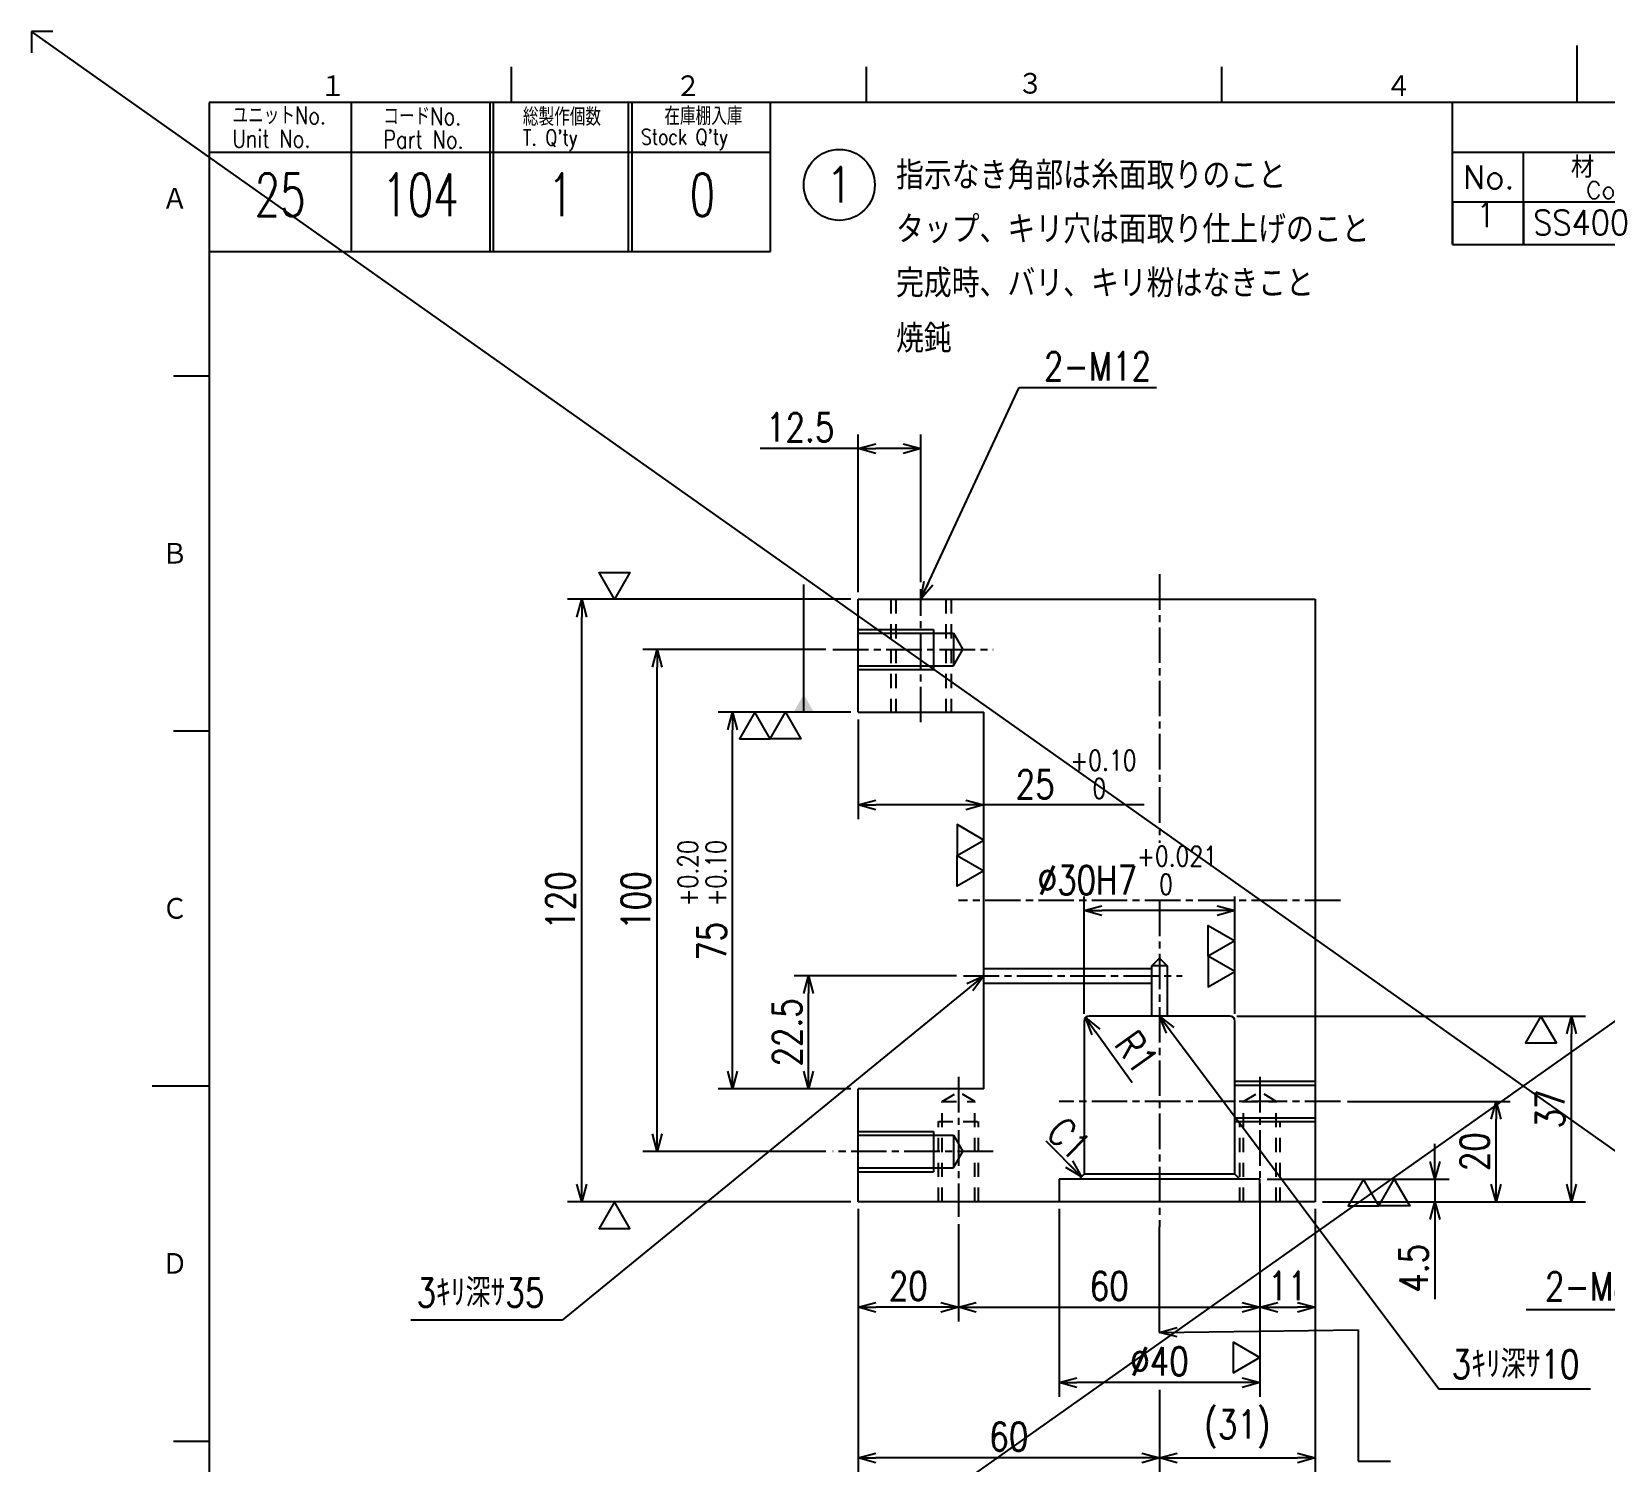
# Model space of a CAD drawing. Extents: x 0 to 1442, y 0 to 840.
# Drawn here: x 0 to 313.1, y 555.2 to 840 of the extents above; entities that cross this region are included whole.
import ezdxf
from ezdxf.enums import TextEntityAlignment as Align

# ---------------------------------------------------------------- set-up
doc = ezdxf.new("R2010")
doc.units = 0
doc.header["$LTSCALE"] = 1.41421
doc.linetypes.add('GEN7A', pattern=[7.5, 5, -0.75, 1, -0.75])
doc.linetypes.add('HIDDEN2', pattern=[3.5, 2, -1.5])
doc.layers.get('0').update_dxf_attribs({"linetype": 'CONTINUOUS'})
doc.layers.get('DEFPOINTS').update_dxf_attribs({"linetype": 'CONTINUOUS'})
for name, color, linetype in [('2', 5, 'CONTINUOUS'), ('4', 3, 'CONTINUOUS'), ('5', 3, 'CONTINUOUS'), ('6', 52, 'CONTINUOUS'), ('7A', 4, 'GEN7A'), ('8', 1, 'CONTINUOUS'), ('9', 3, 'HIDDEN2'), ('RAHM2', 1, 'CONTINUOUS'), ('RAHM3', 52, 'CONTINUOUS')]:
    doc.layers.add(name, color=color, linetype=linetype)
doc.styles.add('DIMENSION', font='monotxt.shx', dxfattribs={"bigfont": 'bigfont.shx'})
doc.styles.get("Standard").update_dxf_attribs({"font": 'romans.shx', "width": 0.8, "bigfont": 'extfont.shx'})
doc.dimstyles.new('GEN-ISO', dxfattribs={"dimscale": 1.41421, "dimtxt": 4, "dimasz": 2.5, "dimexe": 2, "dimexo": 1, "dimgap": 1, "dimtad": 3, "dimdec": 3, "dimrnd": 0.001, "dimdsep": 46, "dimtxsty": 'Standard', "dimblk": 'OPEN30', "dimcen": 0, "dimclrt": 52, "dimadec": 0, "dimazin": 0, "dimtp": 0.1, "dimtm": 0.1, "dimtfac": 0.6, "dimtdec": 3, "dimtmove": 0, "dimatfit": 3, "dimldrblk": 'OPEN30', "dimfxl": 1, "dimarcsym": 0})
doc.dimstyles.new('GEN-ISO$4', dxfattribs={"dimscale": 1.41421, "dimtxt": 4, "dimasz": 2.5, "dimexe": 2, "dimexo": 1, "dimgap": 1, "dimtad": 3, "dimdec": 3, "dimrnd": 0.001, "dimdsep": 46, "dimtxsty": 'Standard', "dimblk": 'OPEN30', "dimcen": 0, "dimclrt": 52, "dimadec": 0, "dimazin": 0, "dimtp": 0.1, "dimtm": 0.1, "dimtfac": 0.6, "dimtdec": 3, "dimtmove": 0, "dimatfit": 3, "dimldrblk": 'OPEN30', "dimfxl": 1, "dimarcsym": 0})

# ---------------------------------------------------------------- blocks, each defined once
blk = doc.blocks.new('1A3ﾌﾞﾋﾝ')
at = {"layer": 'RAHM2', "color": 5, "linetype": 'Continuous'}
for p, q in [((3, 297), (0, 297)), ((0, 297), (0, 294)), ((217.5, 295), (217.5, 287)), ((67.5, 292), (67.5, 287)), ((117.5, 292), (117.5, 287)), ((167.5, 292), (167.5, 287)), ((410, 287), (25, 287)), ((25, 287), (25, 10)), ((104, 266), (104, 287)), ((25, 266), (64.5, 266)), ((64.5, 266), (104, 266)), ((20, 248.5), (25, 248.5)), ((20, 198.5), (25, 198.5)), ((17, 148.5), (25, 148.5)), ((20, 98.5), (25, 98.5))]:
    blk.add_line(p, q, dxfattribs=at)
at = {"layer": 'RAHM2', "color": 7, "linetype": 'Continuous'}
for p, q in [((45, 287), (45, 266)), ((64.5, 287), (64.5, 266)), ((65, 287), (65, 266)), ((84, 287), (84, 266)), ((84.5, 287), (84.5, 266)), ((200, 267), (200, 287)), ((25, 280), (64.5, 280)), ((64.5, 280), (104, 280)), ((200, 280), (304, 280)), ((210, 267), (210, 280)), ((200, 273), (410, 273)), ((200, 267), (410, 267))]:
    blk.add_line(p, q, dxfattribs=at)
at = {"layer": 'RAHM2', "color": 5, "linetype": 'Continuous'}
for s, p in [('１', (40.6, 287.58)), ('２', (90.6, 287.58)), ('４', (190.6, 287.58)), ('Ａ', (18.36, 271.74)), ('Ｂ', (18.36, 221.74)), ('Ｃ', (18.36, 171.74)), ('Ｄ', (18.36, 121.74))]:
    blk.add_text(s, height=3.31, dxfattribs=at).set_placement(p)
blk.add_text('３', height=3.31, dxfattribs=at).set_placement((140.6, 289.58), align=Align.MIDDLE)
at = {"layer": 'RAHM2', "color": 7, "linetype": 'Continuous', "width": 0.8}
for s, height, p in [('ユニットNo.', 2.5, (28.29, 283.92)), ('コードNo.', 2.5, (49.52, 283.81)), ('総製作個数', 2.5, (69.17, 283.72)), ('在庫棚入庫', 2.5, (89.08, 283.82)), ('Unit No.', 2.5, (28.29, 280.64)), ('Part No.', 2.5, (49.52, 280.53)), ("T. Q'ty", 2.2, (69.17, 280.96)), ("Stock Q'ty", 2.2, (85.8, 281.06))]:
    blk.add_text(s, height=height, dxfattribs=at).set_placement(p)
at = {"layer": 'RAHM2', "color": 7, "linetype": 'Continuous'}
for s, height, p in [('材\u3000\u3000質', 3, (216.68, 276.39)), ('No.', 3.311, (201.5, 274.82)), ('Code', 2.4, (218.82, 273.45))]:
    blk.add_text(s, height=height, dxfattribs=at).set_placement(p)
at = {"layer": 'RAHM2', "color": 5, "linetype": 'Continuous', "width": 0.7}
for tag, p in [('HEADER3', (35, 274.01)), ('HEADER4', (54.75, 274)), ('HEADER15', (74.49, 274)), ('HEADER16', (94.43, 274))]:
    blk.add_attdef(tag, text='', height=6, dxfattribs=at).set_placement(p, align=Align.MIDDLE)
at = {"layer": 'RAHM2', "color": 7, "linetype": 'Continuous'}
blk.add_attdef('HEADER5', text='', height=2.5, dxfattribs=at).set_placement((63.69, 267.1), align=Align.BOTTOM_RIGHT)
for tag, height, width, p in [('HEADER1', 5, 0.9, (359.12, 40.15)), ('HEADER7', 5, 0.8, (174.38, 35.8)), ('GEN-TITLE-SCA', 4, 0.85, (261.79, 35.85)), ('HEADER2', 6, 0.9, (358.89, 31.68)), ('HEADER11', 3.2, 0.63, (46.91, 19.38)), ('HEADER9', 3.33, 0.8, (71.4, 19.2)), ('HEADER10', 3.5, 0.8, (92.57, 19.22)), ('HEADER14', 3.31, 0.8, (126.54, 12.82))]:
    blk.add_attdef(tag, text='', height=height, dxfattribs=dict(at, width=width)).set_placement(p, align=Align.MIDDLE)
at = {"layer": 'RAHM2', "color": 7, "linetype": 'Continuous', "width": 0.8}
blk.add_attdef('GEN-TITLE-DAT', text='', height=3.5, dxfattribs=at).set_placement((275.35, 34.1), align=Align.BOTTOM_LEFT)
at = {"layer": 'RAHM2', "color": 5, "linetype": 'Continuous'}
blk.add_attdef('HEADER6', text='', height=5.8, dxfattribs=at).set_placement((207.09, 13.03), align=Align.BOTTOM_RIGHT)
at = {"layer": 'RAHM2', "color": 5, "linetype": 'Continuous', "style": 'DIMENSION', "width": 1.2}
for tag, p in [('HEADER13', (213.56, 11.75)), ('HEADER12', (247.26, 11.72)), ('GEN-TITLE-DWG', (316.79, 11.74))]:
    blk.add_attdef(tag, text='', height=7.02, dxfattribs=at).set_placement(p, align=Align.BOTTOM_LEFT)
blk.add_attdef('HEADER8', text='', height=7.02, dxfattribs=at).set_placement((406.69, 11.71), align=Align.BOTTOM_RIGHT)
blk = doc.blocks.new('_Open30')
at = {"color": 0, "linetype": 'ByBlock', "lineweight": -2}
for p, q in [((-1, 0.268), (0, 0)), ((0, 0), (-1, -0.268)), ((0, 0), (-1, 0))]:
    blk.add_line(p, q, dxfattribs=at)
blk = doc.blocks.new('*D42')
at = {"layer": '5', "color": 0, "lineweight": -2, "transparency": 16777216}
for p, q in [((163.13, 704.46), (136.72, 704.46)), ((139.54, 632.99), (139.54, 700.92)), ((163.13, 629.46), (136.72, 629.46))]:
    blk.add_line(p, q, dxfattribs=at)
at = {"layer": 'DEFPOINTS', "color": 0, "transparency": 16777216}
for p in [(139.54, 704.46), (164.54, 704.46), (164.54, 629.46)]:
    blk.add_point(p, dxfattribs=at)
at = {"layer": '5', "color": 0, "lineweight": -2, "transparency": 16777216, "xscale": 3.535525, "yscale": 3.535525, "zscale": 3.535525}
for p, rotation in [((139.54, 704.46), 90), ((139.54, 629.46), 270)]:
    blk.add_blockref('_Open30', p, dxfattribs=dict(at, rotation=rotation))
at = {"layer": '5', "color": 52, "transparency": 16777216, "insert": (133.46, 666.96), "char_height": 5.6568, "attachment_point": 5, "rotation": 90}
blk.add_mtext('75 \\H4;\\S+0.20^ +0.10;', dxfattribs=at)
blk = doc.blocks.new('*D43')
at = {"layer": '5', "color": 0, "lineweight": -2, "transparency": 16777216}
for p, q in [((158.13, 716.96), (121.72, 716.96)), ((124.54, 620.49), (124.54, 713.42)), ((158.13, 616.96), (121.72, 616.96))]:
    blk.add_line(p, q, dxfattribs=at)
at = {"layer": 'DEFPOINTS', "color": 0, "transparency": 16777216}
for p in [(124.54, 716.96), (159.54, 716.96), (159.54, 616.96)]:
    blk.add_point(p, dxfattribs=at)
at = {"layer": '5', "color": 0, "lineweight": -2, "transparency": 16777216, "xscale": 3.535525, "yscale": 3.535525, "zscale": 3.535525}
for p, rotation in [((124.54, 716.96), 90), ((124.54, 616.96), 270)]:
    blk.add_blockref('_Open30', p, dxfattribs=dict(at, rotation=rotation))
at = {"layer": '5', "color": 52, "transparency": 16777216, "insert": (120.3, 666.96), "char_height": 5.657, "attachment_point": 5, "rotation": 90}
blk.add_mtext('100', dxfattribs=at)
blk = doc.blocks.new('*D44')
at = {"layer": '5', "color": 0, "lineweight": -2, "transparency": 16777216}
for p, q in [((164.54, 605.54), (164.54, 538.13)), ((255.54, 605.54), (255.54, 538.13)), ((168.08, 540.96), (252.01, 540.96))]:
    blk.add_line(p, q, dxfattribs=at)
at = {"layer": 'DEFPOINTS', "color": 0, "transparency": 16777216}
for p in [(164.54, 606.96), (255.54, 606.96), (255.54, 540.96)]:
    blk.add_point(p, dxfattribs=at)
at = {"layer": '5', "color": 0, "lineweight": -2, "transparency": 16777216, "xscale": 3.535525, "yscale": 3.535525, "zscale": 3.535525, "rotation": 180}
blk.add_blockref('_Open30', (164.54, 540.96), dxfattribs=at)
at = {"layer": '5', "color": 0, "lineweight": -2, "transparency": 16777216, "xscale": 3.535525, "yscale": 3.535525, "zscale": 3.535525}
blk.add_blockref('_Open30', (255.54, 540.96), dxfattribs=at)
at = {"layer": '5', "color": 52, "transparency": 16777216, "insert": (210.04, 545.2), "char_height": 5.657, "attachment_point": 5}
blk.add_mtext('91', dxfattribs=at)
blk = doc.blocks.new('*D45')
at = {"layer": '5', "color": 0, "lineweight": -2, "transparency": 16777216}
for p, q in [((164.54, 703.04), (164.54, 683.17)), ((189.54, 690.54), (189.54, 683.17)), ((186.01, 686), (168.08, 686)), ((221.48, 686), (189.54, 686))]:
    blk.add_line(p, q, dxfattribs=at)
at = {"layer": 'DEFPOINTS', "color": 0, "transparency": 16777216}
for p in [(164.54, 704.46), (189.54, 691.96), (164.54, 686)]:
    blk.add_point(p, dxfattribs=at)
at = {"layer": '5', "color": 0, "lineweight": -2, "transparency": 16777216, "xscale": 3.535525, "yscale": 3.535525, "zscale": 3.535525, "rotation": 180}
blk.add_blockref('_Open30', (164.54, 686), dxfattribs=at)
at = {"layer": '5', "color": 0, "lineweight": -2, "transparency": 16777216, "xscale": 3.535525, "yscale": 3.535525, "zscale": 3.535525}
blk.add_blockref('_Open30', (189.54, 686), dxfattribs=at)
at = {"layer": '5', "color": 52, "transparency": 16777216, "insert": (207.94, 692.08), "char_height": 5.6568, "attachment_point": 5}
blk.add_mtext('25 \\H4;\\S+0.10^   0;', dxfattribs=at)
blk = doc.blocks.new('*D46')
at = {"layer": '5', "color": 0, "lineweight": -2, "transparency": 16777216}
for p, q in [((163.13, 726.96), (106.72, 726.96)), ((109.54, 610.49), (109.54, 723.42)), ((163.13, 606.96), (106.72, 606.96))]:
    blk.add_line(p, q, dxfattribs=at)
at = {"layer": 'DEFPOINTS', "color": 0, "transparency": 16777216}
for p in [(109.54, 726.96), (164.54, 726.96), (164.54, 606.96)]:
    blk.add_point(p, dxfattribs=at)
at = {"layer": '5', "color": 0, "lineweight": -2, "transparency": 16777216, "xscale": 3.535525, "yscale": 3.535525, "zscale": 3.535525}
for p, rotation in [((109.54, 726.96), 90), ((109.54, 606.96), 270)]:
    blk.add_blockref('_Open30', p, dxfattribs=dict(at, rotation=rotation))
at = {"layer": '5', "color": 52, "transparency": 16777216, "insert": (105.3, 666.96), "char_height": 5.657, "attachment_point": 5, "rotation": 90}
blk.add_mtext('120', dxfattribs=at)
blk = doc.blocks.new('*D48')
at = {"layer": '5', "color": 0, "lineweight": -2, "transparency": 16777216}
for p, q in [((164.54, 728.37), (164.54, 759.78)), ((177.04, 730.37), (177.04, 759.78)), ((164.54, 756.96), (145.03, 756.96)), ((173.51, 756.96), (168.08, 756.96))]:
    blk.add_line(p, q, dxfattribs=at)
at = {"layer": 'DEFPOINTS', "color": 0, "transparency": 16777216}
for p in [(164.54, 756.96), (164.54, 726.96), (177.04, 728.96)]:
    blk.add_point(p, dxfattribs=at)
at = {"layer": '5', "color": 0, "lineweight": -2, "transparency": 16777216, "xscale": 3.535525, "yscale": 3.535525, "zscale": 3.535525, "rotation": 180}
blk.add_blockref('_Open30', (164.54, 756.96), dxfattribs=at)
at = {"layer": '5', "color": 0, "lineweight": -2, "transparency": 16777216, "xscale": 3.535525, "yscale": 3.535525, "zscale": 3.535525}
blk.add_blockref('_Open30', (177.04, 756.96), dxfattribs=at)
at = {"layer": '5', "color": 52, "transparency": 16777216, "insert": (153.02, 761.2), "char_height": 5.657, "attachment_point": 5}
blk.add_mtext('12.5', dxfattribs=at)
blk = doc.blocks.new('*D49')
at = {"layer": '5', "color": 0, "lineweight": -2, "transparency": 16777216}
blk.add_line((219.07, 630.68), (211.89, 640.78), dxfattribs=at)
at = {"layer": 'DEFPOINTS', "color": 0, "transparency": 16777216}
for p in [(209.84, 643.66), (210.42, 642.85)]:
    blk.add_point(p, dxfattribs=at)
at = {"layer": '5', "color": 0, "lineweight": -2, "transparency": 16777216, "xscale": 3.535525, "yscale": 3.535525, "zscale": 3.535525, "rotation": 125.4241590727344}
blk.add_blockref('_Open30', (209.84, 643.66), dxfattribs=at)
at = {"layer": '5', "color": 52, "transparency": 16777216, "insert": (219.96, 636.75), "char_height": 5.657, "attachment_point": 5, "rotation": 305.4242}
blk.add_mtext('R1', dxfattribs=at)
blk = doc.blocks.new('*D50')
at = {"layer": '5', "color": 0, "lineweight": -2, "transparency": 16777216}
for p, q in [((239.96, 643.96), (309.37, 643.96)), ((306.54, 610.49), (306.54, 640.42)), ((256.96, 606.96), (309.37, 606.96))]:
    blk.add_line(p, q, dxfattribs=at)
at = {"layer": 'DEFPOINTS', "color": 0, "transparency": 16777216}
for p in [(238.54, 643.96), (306.54, 643.96), (255.54, 606.96)]:
    blk.add_point(p, dxfattribs=at)
at = {"layer": '5', "color": 0, "lineweight": -2, "transparency": 16777216, "xscale": 3.535525, "yscale": 3.535525, "zscale": 3.535525}
for p, rotation in [((306.54, 643.96), 90), ((306.54, 606.96), 270)]:
    blk.add_blockref('_Open30', p, dxfattribs=dict(at, rotation=rotation))
at = {"layer": '5', "color": 52, "transparency": 16777216, "insert": (302.3, 625.46), "char_height": 5.657, "attachment_point": 5, "rotation": 90}
blk.add_mtext('37', dxfattribs=at)
blk = doc.blocks.new('*D51')
at = {"layer": '5', "color": 0, "lineweight": -2, "transparency": 16777216}
for p, q in [((261.96, 626.96), (294.37, 626.96)), ((291.54, 610.49), (291.54, 623.42)), ((256.96, 606.96), (294.37, 606.96))]:
    blk.add_line(p, q, dxfattribs=at)
at = {"layer": 'DEFPOINTS', "color": 0, "transparency": 16777216}
for p in [(260.54, 626.96), (291.54, 626.96), (255.54, 606.96)]:
    blk.add_point(p, dxfattribs=at)
at = {"layer": '5', "color": 0, "lineweight": -2, "transparency": 16777216, "xscale": 3.535525, "yscale": 3.535525, "zscale": 3.535525}
for p, rotation in [((291.54, 626.96), 90), ((291.54, 606.96), 270)]:
    blk.add_blockref('_Open30', p, dxfattribs=dict(at, rotation=rotation))
at = {"layer": '5', "color": 52, "transparency": 16777216, "insert": (287.3, 616.96), "char_height": 5.657, "attachment_point": 5, "rotation": 90}
blk.add_mtext('20', dxfattribs=at)
blk = doc.blocks.new('*D52')
at = {"layer": '5', "color": 0, "lineweight": -2, "transparency": 16777216}
for p, q in [((279.37, 614.99), (279.37, 618.53)), ((245.96, 611.46), (282.2, 611.46)), ((279.37, 611.46), (279.37, 606.96)), ((256.96, 606.96), (282.2, 606.96)), ((279.37, 603.42), (279.37, 587.57))]:
    blk.add_line(p, q, dxfattribs=at)
at = {"layer": 'DEFPOINTS', "color": 0, "transparency": 16777216}
for p in [(244.54, 611.46), (255.54, 606.96), (279.37, 606.96)]:
    blk.add_point(p, dxfattribs=at)
at = {"layer": '5', "color": 0, "lineweight": -2, "transparency": 16777216, "xscale": 3.535525, "yscale": 3.535525, "zscale": 3.535525}
for p, rotation in [((279.37, 611.46), 270), ((279.37, 606.96), 90)]:
    blk.add_blockref('_Open30', p, dxfattribs=dict(at, rotation=rotation))
at = {"layer": '5', "color": 52, "transparency": 16777216, "insert": (275.13, 593.73), "char_height": 5.657, "attachment_point": 5, "rotation": 90}
blk.add_mtext('4.5', dxfattribs=at)
blk = doc.blocks.new('*D53')
at = {"layer": '5', "color": 0, "lineweight": -2, "transparency": 16777216}
for p, q in [((209.54, 644.37), (209.54, 667.78)), ((239.54, 644.37), (239.54, 667.78)), ((236.01, 664.96), (213.08, 664.96))]:
    blk.add_line(p, q, dxfattribs=at)
at = {"layer": 'DEFPOINTS', "color": 0, "transparency": 16777216}
for p in [(209.54, 664.96), (209.54, 642.96), (239.54, 642.96)]:
    blk.add_point(p, dxfattribs=at)
at = {"layer": '5', "color": 0, "lineweight": -2, "transparency": 16777216, "xscale": 3.535525, "yscale": 3.535525, "zscale": 3.535525, "rotation": 180}
blk.add_blockref('_Open30', (209.54, 664.96), dxfattribs=at)
at = {"layer": '5', "color": 0, "lineweight": -2, "transparency": 16777216, "xscale": 3.535525, "yscale": 3.535525, "zscale": 3.535525}
blk.add_blockref('_Open30', (239.54, 664.96), dxfattribs=at)
at = {"layer": '5', "color": 52, "transparency": 16777216, "insert": (218.13, 672.99), "char_height": 5.6568, "attachment_point": 5}
blk.add_mtext('%%C30H7\\H4;\\S+0.021^   0;', dxfattribs=at)
blk = doc.blocks.new('*D54')
at = {"layer": '5', "color": 0, "lineweight": -2, "transparency": 16777216}
for p, q in [((204.54, 605.54), (204.54, 568.13)), ((244.54, 605.54), (244.54, 568.13)), ((241.01, 570.96), (208.08, 570.96))]:
    blk.add_line(p, q, dxfattribs=at)
at = {"layer": 'DEFPOINTS', "color": 0, "transparency": 16777216}
for p in [(204.54, 606.96), (244.54, 606.96), (204.54, 570.96)]:
    blk.add_point(p, dxfattribs=at)
at = {"layer": '5', "color": 0, "lineweight": -2, "transparency": 16777216, "xscale": 3.535525, "yscale": 3.535525, "zscale": 3.535525, "rotation": 180}
blk.add_blockref('_Open30', (204.54, 570.96), dxfattribs=at)
at = {"layer": '5', "color": 0, "lineweight": -2, "transparency": 16777216, "xscale": 3.535525, "yscale": 3.535525, "zscale": 3.535525}
blk.add_blockref('_Open30', (244.54, 570.96), dxfattribs=at)
at = {"layer": '5', "color": 52, "transparency": 16777216, "insert": (224.54, 575.2), "char_height": 5.657, "attachment_point": 5}
blk.add_mtext('%%C40', dxfattribs=at)
blk = doc.blocks.new('STDBUHIN')
at = {"color": 7}
for p, q in [((0, 0), (0, -6)), ((10, 0), (10, -6)), ((38, 0), (38, -6)), ((91, 0), (91, -6)), ((104, 0), (104, -6)), ((132, 0), (132, -6)), ((160, 0), (160, -6)), ((0, -6), (210, -6))]:
    blk.add_line(p, q, dxfattribs=at)
at = {"layer": 'RAHM3', "color": 7, "width": 0.9}
for tag, p in [('1GENST', (4.710911, -4.609434)), ('4GENST', (96.434633, -4.658422)), ('5GENST', (118, -4.729)), ('6GENST', (146, -4.729))]:
    blk.add_attdef(tag, text='', height=3.5, dxfattribs=at).set_placement(p, align=Align.BOTTOM_CENTER)
at = {"layer": 'RAHM3', "color": 7}
for tag, p, width in [('2GENST', (11.373533, -4.658422), 0.8), ('3GENST', (41.070972, -4.658422), 0.8), ('7GENST', (162.759538, -4.671383), 0.9)]:
    blk.add_attdef(tag, p, '', height=3.5, dxfattribs=dict(at, width=width))
blk = doc.blocks.new('GENBALLOON1')
blk.add_circle((0, 0), 5)
at = {"flags": 1}
blk.add_attdef('GEN_PARENT', text='', height=2.5, dxfattribs=at).set_placement((0, 0), align=Align.MIDDLE)
blk.add_attdef('REF_NO', text='', height=3.5).set_placement((0, 0), align=Align.MIDDLE)
at = {"color": 7, "flags": 1}
for tag, p in [('5GENINF', (6.43, 0.96)), ('6GENINF', (6.43, 0.63)), ('7GENINF', (6.43, 0.3)), ('8GENINF', (6.43, -0.04)), ('9GENINF', (6.43, -0.37)), ('3GENINF', (6.43, -2.34)), ('10GENINF', (6.43, -0.7)), ('11GENINF', (6.43, -1)), ('12GENINF', (6.43, -1.34)), ('13GENINF', (6.43, -1.67)), ('14GENINF', (6.43, -2)), ('4GENINF', (6.43, -2.67)), ('15GENINF', (6.43, -3)), ('16GENINF', (6.43, -3.34)), ('17GENINF', (6.43, -3.7)), ('18GENINF', (6.43, -4.04)), ('19GENINF', (6.43, -4.37)), ('20GENINF', (6.43, -4.7)), ('21GENINF', (6.43, -5.04)), ('22GENINF', (6.43, -5.37))]:
    blk.add_attdef(tag, p, '', height=0.2, dxfattribs=at)
blk = doc.blocks.new('*D56')
at = {"layer": '5', "color": 0, "lineweight": -2, "transparency": 16777216}
for p, q in [((164.54, 605.54), (164.54, 583.13)), ((184.54, 602.54), (184.54, 583.13)), ((181.01, 585.96), (168.08, 585.96))]:
    blk.add_line(p, q, dxfattribs=at)
at = {"layer": 'DEFPOINTS', "color": 0, "transparency": 16777216}
for p in [(164.54, 606.96), (184.54, 603.96), (164.54, 585.96)]:
    blk.add_point(p, dxfattribs=at)
at = {"layer": '5', "color": 0, "lineweight": -2, "transparency": 16777216, "xscale": 3.535525, "yscale": 3.535525, "zscale": 3.535525, "rotation": 180}
blk.add_blockref('_Open30', (164.54, 585.96), dxfattribs=at)
at = {"layer": '5', "color": 0, "lineweight": -2, "transparency": 16777216, "xscale": 3.535525, "yscale": 3.535525, "zscale": 3.535525}
blk.add_blockref('_Open30', (184.54, 585.96), dxfattribs=at)
at = {"layer": '5', "color": 52, "transparency": 16777216, "insert": (174.54, 590.2), "char_height": 5.657, "attachment_point": 5}
blk.add_mtext('20', dxfattribs=at)
blk = doc.blocks.new('*D57')
at = {"layer": '5', "color": 0, "lineweight": -2, "transparency": 16777216}
for p, q in [((184.54, 602.54), (184.54, 583.13)), ((244.54, 602.54), (244.54, 583.13)), ((188.08, 585.96), (241.01, 585.96))]:
    blk.add_line(p, q, dxfattribs=at)
at = {"layer": 'DEFPOINTS', "color": 0, "transparency": 16777216}
for p in [(184.54, 603.96), (244.54, 603.96), (244.54, 585.96)]:
    blk.add_point(p, dxfattribs=at)
at = {"layer": '5', "color": 0, "lineweight": -2, "transparency": 16777216, "xscale": 3.535525, "yscale": 3.535525, "zscale": 3.535525, "rotation": 180}
blk.add_blockref('_Open30', (184.54, 585.96), dxfattribs=at)
at = {"layer": '5', "color": 0, "lineweight": -2, "transparency": 16777216, "xscale": 3.535525, "yscale": 3.535525, "zscale": 3.535525}
blk.add_blockref('_Open30', (244.54, 585.96), dxfattribs=at)
at = {"layer": '5', "color": 52, "transparency": 16777216, "insert": (214.54, 590.2), "char_height": 5.657, "attachment_point": 5}
blk.add_mtext('60', dxfattribs=at)
blk = doc.blocks.new('*D58')
at = {"layer": '5', "color": 0, "lineweight": -2, "transparency": 16777216}
for p, q in [((255.54, 605.54), (255.54, 583.13)), ((244.54, 602.54), (244.54, 583.13)), ((248.08, 585.96), (252.01, 585.96))]:
    blk.add_line(p, q, dxfattribs=at)
at = {"layer": 'DEFPOINTS', "color": 0, "transparency": 16777216}
for p in [(255.54, 606.96), (244.54, 603.96), (255.54, 585.96)]:
    blk.add_point(p, dxfattribs=at)
at = {"layer": '5', "color": 0, "lineweight": -2, "transparency": 16777216, "xscale": 3.535525, "yscale": 3.535525, "zscale": 3.535525, "rotation": 180}
blk.add_blockref('_Open30', (244.54, 585.96), dxfattribs=at)
at = {"layer": '5', "color": 0, "lineweight": -2, "transparency": 16777216, "xscale": 3.535525, "yscale": 3.535525, "zscale": 3.535525}
blk.add_blockref('_Open30', (255.54, 585.96), dxfattribs=at)
at = {"layer": '5', "color": 52, "transparency": 16777216, "insert": (250.04, 590.2), "char_height": 5.657, "attachment_point": 5}
blk.add_mtext('11', dxfattribs=at)
blk = doc.blocks.new('*D67')
at = {"layer": '5', "color": 0, "lineweight": -2, "transparency": 16777216}
for p, q in [((255.54, 605.54), (255.54, 553.13)), ((224.54, 569.54), (224.54, 553.13)), ((228.08, 555.96), (252.01, 555.96))]:
    blk.add_line(p, q, dxfattribs=at)
at = {"layer": 'DEFPOINTS', "color": 0, "transparency": 16777216}
for p in [(255.54, 606.96), (224.54, 570.96), (255.54, 555.96)]:
    blk.add_point(p, dxfattribs=at)
at = {"layer": '5', "color": 0, "lineweight": -2, "transparency": 16777216, "xscale": 3.535525, "yscale": 3.535525, "zscale": 3.535525, "rotation": 180}
blk.add_blockref('_Open30', (224.54, 555.96), dxfattribs=at)
at = {"layer": '5', "color": 0, "lineweight": -2, "transparency": 16777216, "xscale": 3.535525, "yscale": 3.535525, "zscale": 3.535525}
blk.add_blockref('_Open30', (255.54, 555.96), dxfattribs=at)
at = {"layer": '5', "color": 52, "transparency": 16777216, "insert": (240.04, 561.68), "char_height": 5.657, "attachment_point": 5}
blk.add_mtext('(31)', dxfattribs=at)
blk = doc.blocks.new('*D68')
at = {"layer": '5', "color": 0, "lineweight": -2, "transparency": 16777216}
for p, q in [((164.54, 605.54), (164.54, 553.13)), ((224.54, 569.54), (224.54, 553.13)), ((221.01, 555.96), (168.08, 555.96))]:
    blk.add_line(p, q, dxfattribs=at)
at = {"layer": 'DEFPOINTS', "color": 0, "transparency": 16777216}
for p in [(164.54, 606.96), (224.54, 570.96), (164.54, 555.96)]:
    blk.add_point(p, dxfattribs=at)
at = {"layer": '5', "color": 0, "lineweight": -2, "transparency": 16777216, "xscale": 3.535525, "yscale": 3.535525, "zscale": 3.535525, "rotation": 180}
blk.add_blockref('_Open30', (164.54, 555.96), dxfattribs=at)
at = {"layer": '5', "color": 0, "lineweight": -2, "transparency": 16777216, "xscale": 3.535525, "yscale": 3.535525, "zscale": 3.535525}
blk.add_blockref('_Open30', (224.54, 555.96), dxfattribs=at)
at = {"layer": '5', "color": 52, "transparency": 16777216, "insert": (194.54, 560.2), "char_height": 5.657, "attachment_point": 5}
blk.add_mtext('60', dxfattribs=at)
blk = doc.blocks.new('*D40')
at = {"layer": '5', "color": 0, "lineweight": -2, "transparency": 16777216}
for p, q in [((184.11, 651.96), (151.84, 651.96)), ((154.67, 632.99), (154.67, 648.42)), ((163.13, 629.46), (151.84, 629.46))]:
    blk.add_line(p, q, dxfattribs=at)
at = {"layer": 'DEFPOINTS', "color": 0, "transparency": 16777216}
for p in [(154.67, 651.96), (185.53, 651.96), (164.54, 629.46)]:
    blk.add_point(p, dxfattribs=at)
at = {"layer": '5', "color": 0, "lineweight": -2, "transparency": 16777216, "xscale": 3.535525, "yscale": 3.535525, "zscale": 3.535525}
for p, rotation in [((154.67, 651.96), 90), ((154.67, 629.46), 270)]:
    blk.add_blockref('_Open30', p, dxfattribs=dict(at, rotation=rotation))
at = {"layer": '5', "color": 52, "transparency": 16777216, "insert": (150.43, 640.71), "char_height": 5.657, "attachment_point": 5, "rotation": 90}
blk.add_mtext('22.5', dxfattribs=at)

msp = doc.modelspace()

# ---------------------------------------------------------------- linework, layer by layer
at = {"layer": '2'}
for p, q in [((164.5441, 726.9556), (255.5441, 726.9556)), ((164.5441, 704.4556), (164.5441, 726.9556)), ((255.5441, 726.9556), (255.5441, 606.9556)), ((164.5441, 720.2056), (183.5441, 720.2056)), ((183.5441, 720.2056), (183.5441, 713.7056)), ((183.5441, 720.2056), (185.4205, 716.9556)), ((183.5441, 713.7056), (185.4205, 716.9556)), ((164.5441, 713.7056), (183.5441, 713.7056)), ((164.5441, 704.4556), (189.5441, 704.4556)), ((189.5441, 629.4556), (189.5441, 704.4556)), ((189.5441, 653.4556), (223.0441, 653.4556)), ((223.0441, 650.4556), (189.5441, 650.4556)), ((209.5441, 642.9556), (209.5441, 612.4556)), ((238.5441, 643.9556), (210.5441, 643.9556)), ((239.5441, 612.4556), (239.5441, 642.9556)), ((189.5441, 629.4556), (164.5441, 629.4556)), ((164.5441, 606.9556), (164.5441, 629.4556)), ((239.5441, 630.2056), (255.5441, 630.2056)), ((239.5441, 623.7056), (255.5441, 623.7056)), ((164.5441, 620.2056), (183.5441, 620.2056)), ((183.5441, 620.2056), (183.5441, 613.7056)), ((183.5441, 620.2056), (185.4205, 616.9556)), ((183.5441, 613.7056), (185.4205, 616.9556)), ((164.5441, 613.7056), (183.5441, 613.7056)), ((244.5441, 611.4556), (204.5441, 611.4556)), ((204.5441, 611.4556), (204.5441, 606.9556)), ((209.5441, 612.4556), (208.5441, 611.4556)), ((239.5441, 612.4556), (209.5441, 612.4556)), ((239.5441, 612.4556), (240.5441, 611.4556)), ((244.5441, 606.9556), (244.5441, 611.4556)), ((255.5441, 606.9556), (164.5441, 606.9556))]:
    msp.add_line(p, q, dxfattribs=at)
for points in [[(223.0441, 643.9556), (223.0441, 653.9556), (224.5441, 655.4556), (226.0441, 653.9556), (226.0441, 643.9556)], [(226.0441, 653.9556), (223.0441, 653.9556)]]:
    msp.add_lwpolyline(points, dxfattribs=at)
for centre, start, end in [((210.5441, 642.9556), 90, 180), ((238.5441, 642.9556), 0, 90)]:
    msp.add_arc(centre, 1, start, end, dxfattribs=at)
at = {"layer": '4'}
for p, q in [((164.5441, 720.9556), (179.5441, 720.9556)), ((179.5441, 720.9556), (179.5441, 712.9556)), ((164.5441, 712.9556), (179.5441, 712.9556)), ((239.5441, 630.9556), (255.5441, 630.9556)), ((164.5441, 620.9556), (179.5441, 620.9556)), ((179.5441, 620.9556), (179.5441, 612.9556)), ((239.5441, 622.9556), (255.5441, 622.9556)), ((164.5441, 612.9556), (179.5441, 612.9556))]:
    msp.add_line(p, q, dxfattribs=at)
at = {"layer": '5'}
for p, q in [((224.5441, 580.9556), (224.5441, 601.9556)), ((264.0603, 555.3278), (270.4953, 555.3278))]:
    msp.add_line(p, q, dxfattribs=at)
at = {"layer": '7A'}
for p, q in [((224.5441, 731.9556), (224.5441, 678.4311)), ((177.0441, 702.4556), (177.0441, 728.9556)), ((159.5441, 716.9556), (191.4205, 716.9556)), ((260.5441, 666.9556), (184.5441, 666.9556)), ((224.5441, 666.9556), (224.5441, 601.9556)), ((185.5289, 651.9556), (229.0278, 651.9556)), ((184.5441, 631.832), (184.5441, 603.9556)), ((244.5441, 631.832), (244.5441, 603.9556)), ((260.5441, 626.9556), (204.5441, 626.9556)), ((191.4205, 616.9556), (159.5441, 616.9556))]:
    msp.add_line(p, q, dxfattribs=at)
at = {"layer": '8'}
for p, q in [((0, 420.0204), (593.9682, 840.0407)), ((593.9682, 420.0204), (0, 840.0407))]:
    msp.add_line(p, q, dxfattribs=at)
for points in [[(116.0719, 726.9556), (113.0101, 732.2589), (119.1336, 732.2589), (116.0719, 726.9556)], [(143.9748, 704.4556), (140.9131, 699.1523), (147.0366, 699.1523), (143.9748, 704.4556)], [(150.0983, 704.4556), (153.1601, 699.1523), (147.0366, 699.1523), (150.0983, 704.4556)], [(189.5441, 679.0156), (184.2408, 682.0773), (184.2408, 675.9538), (189.5441, 679.0156)], [(189.5441, 672.8921), (184.2408, 669.8303), (184.2408, 675.9538), (189.5441, 672.8921)], [(239.5441, 658.9566), (234.2408, 655.8948), (234.2408, 662.0184), (239.5441, 658.9566)], [(239.5441, 652.8331), (234.2408, 655.8948), (234.2408, 649.7713), (239.5441, 652.8331)], [(300.4735, 643.9556), (297.4118, 638.6523), (303.5352, 638.6523), (300.4735, 643.9556)], [(265.158, 611.4556), (262.0962, 606.1523), (268.2197, 606.1523), (265.158, 611.4556)], [(271.2815, 611.4556), (274.3432, 606.1523), (268.2197, 606.1523), (271.2815, 611.4556)], [(116.0719, 606.9556), (113.0101, 601.6523), (119.1336, 601.6523), (116.0719, 606.9556)], [(244.5441, 575.9556), (239.2408, 572.8938), (239.2408, 579.0174), (244.5441, 575.9556)]]:
    msp.add_lwpolyline(points, close=True, dxfattribs=at)
at = {"layer": '9'}
for p, q in [((171.0441, 726.9556), (171.0441, 704.4556)), ((172.0441, 726.9556), (172.0441, 704.4556)), ((182.0441, 726.9556), (182.0441, 704.4556)), ((183.0441, 726.9556), (183.0441, 704.4556)), ((181.2941, 626.9556), (184.5441, 628.832)), ((181.2941, 606.9556), (181.2941, 626.9556)), ((181.2941, 626.9556), (187.7941, 626.9556)), ((187.7941, 626.9556), (184.5441, 628.832)), ((187.7941, 606.9556), (187.7941, 626.9556)), ((241.2941, 626.9556), (244.5441, 628.832)), ((241.2941, 626.9556), (247.7941, 626.9556)), ((241.2941, 606.9556), (241.2941, 626.9556)), ((247.7941, 626.9556), (244.5441, 628.832)), ((247.7941, 606.9556), (247.7941, 626.9556)), ((180.5441, 606.9556), (180.5441, 622.9556)), ((180.5441, 622.9556), (188.5441, 622.9556)), ((188.5441, 606.9556), (188.5441, 622.9556)), ((240.5441, 622.9556), (248.5441, 622.9556)), ((240.5441, 606.9556), (240.5441, 622.9556)), ((248.5441, 606.9556), (248.5441, 622.9556))]:
    msp.add_line(p, q, dxfattribs=at)

# ---------------------------------------------------------------- block references
at = {"layer": '2'}
ref = msp.add_blockref('1A3ﾌﾞﾋﾝ', (0, 420.0204), dxfattribs=dict(at, xscale=1.41421, yscale=1.41421, zscale=1.41421))
ref.add_attrib('HEADER3', '25', dxfattribs={"layer": 'RAHM2', "color": 5, "linetype": 'Continuous', "height": 8.48526, "width": 0.7}).set_placement((49.5029, 807.5237), align=Align.MIDDLE)
ref.add_attrib('HEADER4', '104', dxfattribs={"layer": 'RAHM2', "color": 5, "linetype": 'Continuous', "height": 8.48526, "width": 0.7}).set_placement((77.4336, 807.5139), align=Align.MIDDLE)
ref.add_attrib('HEADER15', '1', dxfattribs={"layer": 'RAHM2', "color": 5, "linetype": 'Continuous', "height": 8.4853, "width": 0.7}).set_placement((105.3431, 807.5139), align=Align.MIDDLE)
ref.add_attrib('HEADER16', '0', dxfattribs={"layer": 'RAHM2', "color": 5, "linetype": 'Continuous', "height": 8.4853, "width": 0.7}).set_placement((133.5448, 807.5139), align=Align.MIDDLE)
at = {"layer": '5'}
ref = msp.add_blockref('GENBALLOON1', (160.8058, 809.485), dxfattribs=dict(at, xscale=1.41421, yscale=1.41421, zscale=1.41421))
ref.add_attrib('REF_NO', '1', dxfattribs={"color": 7, "height": 7.071, "width": 0.9}).set_placement((160.8058, 809.485), align=Align.MIDDLE_CENTER)
at = {"layer": 'RAHM2'}
ref = msp.add_blockref('STDBUHIN', (282.8421, 806.0997), dxfattribs=dict(at, xscale=1.41421, yscale=1.41421, zscale=1.41421))
ref.add_attrib('1GENST', '1', dxfattribs={"layer": 'RAHM3', "color": 7, "height": 4.9497, "width": 0.9}).set_placement((289.5043, 799.581), align=Align.BOTTOM_CENTER)
ref.add_attrib('2GENST', 'SS400', (298.9266, 799.5117), dxfattribs={"layer": 'RAHM3', "color": 7, "height": 4.94974, "width": 0.9})
ref.add_attrib('3GENST', '95X125X130', (340.925, 799.5117), dxfattribs={"layer": 'RAHM3', "color": 7, "height": 4.94974, "width": 0.9})
ref.add_attrib('5GENST', '12.0', dxfattribs={"layer": 'RAHM3', "color": 7, "height": 4.94974, "width": 0.9}).set_placement((449.7188, 799.4119), align=Align.BOTTOM_CENTER)
ref.add_attrib('6GENST', '8.8', dxfattribs={"layer": 'RAHM3', "color": 7, "height": 4.94974, "width": 0.9}).set_placement((489.3167, 799.4119), align=Align.BOTTOM_CENTER)

# ---------------------------------------------------------------- texts
at = {"layer": '5', "color": 52, "char_height": 5.65684}
for s, insert, attachment_point in [('2-M12', (201.5523, 773.3698), 4), ('3ｷﾘ深ｻ35', (102.08, 588.8537), 6), ('2-M8深サ16', (336.461, 590.108), 6), ('3ｷﾘ深ｻ10', (282.7045, 574.6076), 4)]:
    msp.add_mtext(s, dxfattribs=dict(at, insert=insert, attachment_point=attachment_point))
at = {"layer": '6', "width": 0.9}
for s, p in [('指示なき角部は糸面取りのこと', (172.1024, 808.566)), ('タップ、キリ穴は面取り仕上げのこと', (172.1024, 797.814)), ('完成時、バリ、キリ粉はなきこと', (172.1024, 787.062)), ('焼鈍', (172.1024, 776.0735))]:
    msp.add_text(s, height=5.6, dxfattribs=at).set_placement(p)
at = {"layer": '6', "width": 0.8}
msp.add_text('C1', height=5.6, rotation=315, dxfattribs=at).set_placement((201.7194, 620.3265))

# ---------------------------------------------------------------- dimensions: what is measured, and where the dimension line sits
at = {"layer": '5'}
for base, p1, p2, picture, middle in [((164.5441, 756.9556), (177.0441, 728.9556), (164.5441, 726.9556), '*D48', (153.0216, 761.1982)), ((255.5441, 540.9556), (164.5441, 606.9556), (255.5441, 606.9556), '*D44', (210.0441, 545.1982))]:
    dim = msp.add_linear_dim(base=base, p1=p1, p2=p2, dimstyle='GEN-ISO', dxfattribs=at)
    dim.commit()
    dim.dimension.update_dxf_attribs({"geometry": picture, "text_midpoint": middle})
for base, p1, p2, angle, picture, middle in [((109.5441, 726.9556), (164.5441, 606.9556), (164.5441, 726.9556), 90, '*D46', (105.3015, 666.9556)), ((124.5441, 716.9556), (159.5441, 616.9556), (159.5441, 716.9556), 270, '*D43', (120.3015, 666.9556)), ((306.5441, 643.9556), (255.5441, 606.9556), (238.5441, 643.9556), 270, '*D50', (302.3015, 625.4556)), ((291.5441, 626.9556), (255.5441, 606.9556), (260.5441, 626.9556), 270, '*D51', (287.3015, 616.9556)), ((279.3725, 606.9556), (244.5441, 611.4556), (255.5441, 606.9556), 270, '*D52', (275.1299, 593.7294))]:
    dim = msp.add_linear_dim(base=base, p1=p1, p2=p2, angle=angle, dimstyle='GEN-ISO', dxfattribs=at)
    dim.commit()
    dim.dimension.update_dxf_attribs({"geometry": picture, "text_midpoint": middle})
for base, p1, p2, text, override, picture, middle in [((164.5441, 685.9994), (189.5441, 691.9556), (164.5441, 704.4556), '<> \\H4;\\S+0.10^   0;', {"dimtmove": 1}, '*D45', (207.9434, 687.2509)), ((209.5441, 664.9556), (239.5441, 642.9556), (209.5441, 642.9556), '%%C<>H7\\H4;\\S+0.021^   0;', {"dimtmove": 2}, '*D53', (218.1283, 672.9929))]:
    dim = msp.add_linear_dim(base=base, p1=p1, p2=p2, text=text, dimstyle='GEN-ISO', override=override, dxfattribs=at)
    dim.commit()
    dim.dimension.update_dxf_attribs({"geometry": picture, "text_midpoint": middle, "dimtype": 160})
dim = msp.add_linear_dim(base=(139.5441, 704.4556), p1=(164.5441, 629.4556), p2=(164.5441, 704.4556), angle=270, text='<> \\H4;\\S+0.20^ +0.10;', dimstyle='GEN-ISO', dxfattribs=at)
dim.commit()
dim.dimension.update_dxf_attribs({"geometry": '*D42', "text_midpoint": (133.4632, 666.9556)})
dim = msp.add_linear_dim(base=(154.6726, 651.9556), p1=(164.5441, 629.4556), p2=(185.5289, 651.9556), angle=90, dimstyle='GEN-ISO', override={"dimtmove": 2}, dxfattribs=at)
dim.commit()
dim.dimension.update_dxf_attribs({"geometry": '*D40', "text_midpoint": (150.43, 640.7056)})
dim = msp.add_radius_dim(center=(210.4166, 642.8478), mpoint=(209.837, 643.6627), dimstyle='GEN-ISO$4', dxfattribs=at)
dim.commit()
dim.dimension.update_dxf_attribs({"geometry": '*D49', "text_midpoint": (216.504, 634.2897), "dimtype": 164})
for base, p1, p2, picture, middle in [((164.5441, 585.9556), (184.5441, 603.9556), (164.5441, 606.9556), '*D56', (174.5441, 590.1982)), ((164.5441, 555.9556), (224.5441, 570.9556), (164.5441, 606.9556), '*D68', (194.5441, 560.1982)), ((255.5441, 585.9556), (244.5441, 603.9556), (255.5441, 606.9556), '*D58', (250.0441, 590.1982)), ((244.5441, 585.9556), (184.5441, 603.9556), (244.5441, 603.9556), '*D57', (214.5441, 590.1982))]:
    dim = msp.add_linear_dim(base=base, p1=p1, p2=p2, dimstyle='GEN-ISO', override={"dimtmove": 2}, dxfattribs=at)
    dim.commit()
    dim.dimension.update_dxf_attribs({"geometry": picture, "text_midpoint": middle})
dim = msp.add_linear_dim(base=(204.5441, 570.9556), p1=(244.5441, 606.9556), p2=(204.5441, 606.9556), text='%%C<>', dimstyle='GEN-ISO', dxfattribs=at)
dim.commit()
dim.dimension.update_dxf_attribs({"geometry": '*D54', "text_midpoint": (224.5441, 575.1982)})
dim = msp.add_linear_dim(base=(255.5441, 555.9556), p1=(224.5441, 570.9556), p2=(255.5441, 606.9556), text='(<>)', dimstyle='GEN-ISO', override={"dimtmove": 2}, dxfattribs=at)
dim.commit()
dim.dimension.update_dxf_attribs({"geometry": '*D67', "text_midpoint": (240.0441, 561.6798)})

# ---------------------------------------------------------------- leaders
at = {"layer": '5', "annotation_type": 0, "has_hookline": 1}
for points, hookline_direction, text_width in [([(177.0441, 726.9556), (196.6026, 769.1272), (200.1381, 769.1272)], 0, 22.4119), ([(189.5441, 651.9556), (105.6528, 583.4232), (102.1173, 583.4232)], 1, 25.2133), ([(224.5441, 643.9556), (280.172, 569.7489), (283.7076, 569.7489)], 0, 25.2133), ([(380.9801, 616.1166), (340.0724, 585.4347), (336.5369, 585.4347)], 1, 37.583)]:
    msp.add_leader(points, dimstyle='GEN-ISO', dxfattribs=dict(at, hookline_direction=hookline_direction, text_width=text_width))
at = {"layer": '5'}
for points, override in [([(153.7259, 704.4556), (153.7259, 729.9155)], {"dimgap": 1, "dimtad": 0, "dimldrblk": 'DatumFilled'}), ([(224.5441, 580.9556), (264.0603, 581.4776), (264.0603, 555.3278)], {"dimgap": 1, "dimtad": 0})]:
    msp.add_leader(points, dimstyle='GEN-ISO', override=override, dxfattribs=at)
msp.add_leader([(209.0441, 611.9556), (201.973, 619.0267)], dimstyle='GEN-ISO', dxfattribs=at)

doc.saveas('drawing.dxf')
